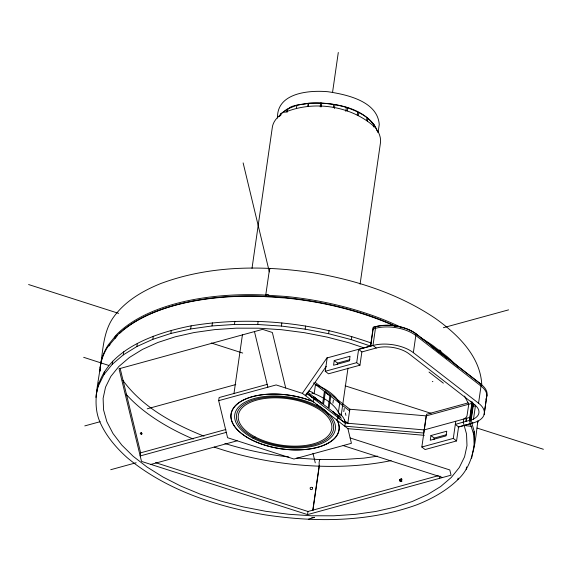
<?xml version="1.0" encoding="UTF-8"?>
<svg xmlns="http://www.w3.org/2000/svg" width="572" height="572" viewBox="0 0 572 572"><rect width="100%" height="100%" fill="white"/><g stroke="black" fill="none" stroke-linecap="round" stroke-linejoin="round"><path stroke-width="0.86" d="M477.856 421.078C475.096 441.577 474.095 464.543 457.865 479.651C446.339 490.876 432.11 498.67 417.281 504.64C368.69 522.272 315.537 522.451 264.943 514.821C215.737 506.249 166.109 490.04 127.191 457.686C115.901 447.518 105.856 435.771 99.807 421.693C92.614 404.826 97.54 386.636 99.964 369.34M100.186 367.782C102.996 351.079 103.031 333.161 112.605 318.511C124.217 301.473 142.6 290.819 161.361 283.297L162.655 282.854C210.668 265.429 263.206 265.251 313.199 272.787C356.163 280.123 398.784 293.736 435.156 318.268L436.221 319.019C457.965 334.649 480.644 356.635 481.781 385.113M95.917 397.404C100.336 351.451 152.424 333.469 191.119 325.847C251.194 315.794 313.678 322.629 370.956 342.921M98.441 385.743L103.911 374.66L104.361 371.543M103.911 374.66L112.234 364.321L112.684 361.197M112.234 364.321L123.287 354.89L123.738 351.766M123.287 354.89L136.887 346.51L137.337 343.393M136.887 346.51L152.824 339.332L153.275 336.214M120.113 368.254L140.64 452.831L140.19 455.948L226.305 432.368M152.824 339.332L170.849 333.455L171.293 330.337M170.849 333.455L190.669 328.971L191.119 325.847M190.669 328.971L211.983 325.954L212.434 322.837M218.676 400.672L276.14 384.935L302.352 393.35L305.684 395.781L347.905 428.671L351.422 443.3L293.958 459.03L227.584 437.716L218.676 400.672L219.126 397.554L267.446 384.32M211.983 325.954L234.448 324.453L234.899 321.335M233.941 393.743L242.464 334.577M252.009 268.339L272.243 127.921C272.772 122.615 276.204 118.104 280.402 115.051M277.506 118.132C276.648 92.535 309.638 90.047 328.049 91.742C346.732 94.566 377.527 101.18 379.25 124.51L378.156 132.068M280.437 115.801L280.659 114.243M280.766 115.394L280.988 113.835M286.844 112.212L287.294 109.095L281.245 113.513L279.029 116.273M287.158 112.019C287.28 104.09 302.781 105.169 308.165 103.267L307.715 106.392M234.448 324.453L257.707 324.488L258.158 321.371M265.515 296.675L269.369 270.17L270.048 268.432M296.41 108.408L296.861 105.291C313.37 101.287 330.738 102.731 346.911 107.55C358.98 111.962 372.701 118.125 377.334 131.131L377.556 132.218M308.236 106.356L308.687 103.239C332.275 102.131 366.059 106.678 377.134 130.716M257.707 324.488L281.403 326.061L281.853 322.944M320.177 106.85L320.742 102.953M321.114 106.914L321.671 103.017M332.582 92.135L338.295 52.481M333.304 107.479L333.755 104.361M334.377 108.487L334.942 104.59M481.267 384.334L416.066 333.798A29.043 14.436 8.2 0 0 375.697 326.612L373.223 327.17L370.506 346.039L351.337 339.639L328.593 333.698L305.155 329.15L305.605 326.033M345.788 111.304L346.346 107.407M305.906 394.222L305.684 395.781L326.255 366.337M347.154 110.947L347.604 107.829M345.71 423.48L313.47 398.505L313.721 396.789L321.957 403.181M340.233 417.624A54.64 27.156 8.2 0 0 339.246 414.114L337.43 410.61A54.64 27.156 8.2 0 0 317.217 394.937L314.164 393.672L315.494 384.477L323.866 388.452A54.64 27.156 8.2 0 1 336.129 397.955L339.711 403.246L338.381 412.448C341.541 414.986 344.937 418.432 344.945 422.737M313.449 401.801L313.899 398.684L306.799 393.186L313.899 398.684M357.228 115.015L357.672 111.897M358.387 115.601L358.83 112.484M328.593 333.698L329.036 330.58M359.96 365.186L356.699 362.662L358.615 349.406L361.869 351.937L359.96 365.186L328.5 373.802L325.239 371.278L327.227 357.486M322.644 403.71L324.424 391.398L330.78 396.324L329.129 407.764M285.721 388.016L272.365 332.496L262.577 329.358L119.04 368.783L141.513 461.411L307.529 514.607L307.979 511.49L438.316 475.689M323.609 403.71L325.289 392.07L329.915 395.652L328.235 407.293M366.53 120.649L366.974 117.532M367.438 121.357L367.889 118.24M334.234 360.575L333.562 365.251L349.363 360.925L350.035 356.249L334.234 360.575L337.494 363.106L349.971 359.688M312.784 510.21L319.212 465.629M312.898 510.517L319.283 466.173L319.083 462.533L319.684 459.538L342.192 459.573L363.928 458.122L377.67 456.177M337.273 364.664L337.494 363.106M332.933 403.174L333.39 400.014M373.28 126.283L373.616 123.945M373.852 127.034L374.188 124.696M337.687 417.26L337.93 415.565L333.126 411.833M351.337 339.639L351.787 336.522M341.127 415.772L347.998 368.082M360.088 284.184L380.58 141.999C380.809 138.024 379.644 134.113 377.527 130.766M343.801 411.597L344.258 408.437M337.537 417.31L345.316 423.044L344.866 426.161L423.716 433.033L426.19 415.88L349.828 409.23L315.172 382.361M349.828 409.23L347.805 423.259L348.713 423.337M370.692 346.103L373.387 327.391L375.675 326.769A29.043 14.436 8.2 0 1 416.044 333.948L481.245 384.491A29.043 14.436 8.2 0 1 486.808 395.867M481.245 384.491L478.549 403.203A29.043 14.436 8.2 0 1 472.944 422.973L458.58 426.905L455.319 424.381L472.007 419.684A23.595 11.726 8.2 0 0 474.238 404.383L409.037 353.839A23.595 11.726 8.2 0 0 378.8 347.426L376.24 348.005L372.98 345.474L375.675 326.769M478.549 403.203L413.349 352.659L416.044 333.948M401.401 478.836L401.065 481.152A1.48 1.015 -49 0 1 399.899 481.231L399.635 480.165L400.236 479.236A1.48 1.015 -49 0 1 401.172 478.771L401.83 479.093A1.451 0.894 -55.2 0 1 401.766 480.301L401.065 481.152L399.857 479.693M458.58 426.905L456.556 440.94L425.096 449.549L421.836 447.025L426.555 414.285L468.146 402.895M430.945 435.542L430.273 440.226L446.074 435.893L446.746 431.216L430.945 435.542L434.205 438.073L446.682 434.656M433.976 439.632L434.205 438.073M439.582 478.335L439.918 475.997M456.556 440.94L453.303 438.409L455.77 421.264L470.892 417.081M363.964 347.833L348.813 342.778L326.934 337.058L304.39 332.682L281.546 329.715L258.751 328.199L236.372 328.164L214.765 329.608L194.265 332.511L175.196 336.822L157.858 342.478L142.528 349.385L129.444 357.443L118.812 366.516L110.804 376.462L105.548 387.122L103.117 398.341L103.561 409.924L106.857 421.707L112.97 433.49L121.8 445.087L133.204 456.327L146.997 467.017L162.97 477.005L180.866 486.121L200.407 494.222L221.285 501.194L243.172 506.906L265.708 511.289L288.56 514.257L311.354 515.772L333.726 515.808L355.341 514.357L375.84 511.461L394.909 507.149L412.248 501.494L427.577 494.58L440.662 486.529L451.287 477.456L459.295 467.51L464.557 456.842L466.988 445.631L466.545 434.041L463.241 422.265L463.67 419.097L465.98 417.589L466.981 415.973L468.775 404.225L464.543 396.067M465.751 421.521L466.201 418.404M457.865 479.651L458.093 478.092M466.302 421.371L466.752 418.254M472.079 401.816L469.383 420.527L473.723 434.52L474.181 446.56M472.157 403.296L469.691 420.441L472.944 422.973L470.663 423.595M470.441 420.198L472.915 403.046M470.513 420.713L470.742 419.154L469.834 417.41M473.387 404.997L472.408 402.245M470.813 420.363L473.166 404.075M471.113 420.477L473.38 404.733M466.194 469.312L466.53 466.974M473.444 419.541L475.418 405.82L473.137 406.449M473.723 434.52L474.174 431.402L471.843 423.08M471.657 458.222L471.993 455.884M484.105 414.571L486.579 397.426A29.043 14.436 8.2 0 0 481.016 386.05L415.823 335.507A29.043 14.436 8.2 0 0 375.447 328.328L373.166 328.95M484.384 412.705L486.851 395.559M96.368 394.287L98.892 382.625M472.107 455.105L474.631 443.443L474.174 431.402M371.142 342.986L370.477 344.659M100.014 371.192A190.776 94.809 8.2 0 1 108.18 345.038L116.502 334.699A190.776 94.809 8.2 0 1 261.976 294.866L285.671 296.439A190.776 94.809 8.2 0 1 402.445 327.963M99.843 371.042A190.776 94.809 8.2 0 1 107.958 346.596L117.217 335.75M141.785 434.227C142.392 431.724 139.625 433.526 141.684 434.312M279.458 116.316L280.823 113.957L287.487 108.945L296.861 105.291M302.352 393.35L326.898 357.979L370.506 346.039M265.737 295.116L266.287 294.666A1.838 1.58 -9.1 0 1 268.418 294.809L268.826 295.316M115.079 337.795L116.28 336.257A190.776 94.809 8.2 0 1 261.754 296.425L285.449 297.998A190.776 94.809 8.2 0 1 395.052 326.176M108.93 346.039L110.038 344.659M115.53 337.38L114.872 338.016L115.351 337.888M316.416 399.835L313.47 398.505M284.549 112.455C313.663 100.129 351.251 105.634 374.703 127.041M341.42 418.289L339.103 416.495L337.551 417.024L337.101 420.141L338.102 422.064A54.64 27.156 8.2 0 1 283.826 449.206A54.64 27.156 8.2 0 1 232.561 409.466A54.64 27.156 8.2 0 1 310.253 400.479M308.437 519.219L314.478 517.353L311.776 517.617M308.144 394.222L311.804 397.175M424.31 429.872L455.77 421.264M307.529 514.607L451.065 475.182L449.792 469.948L350.135 437.952M358.615 349.406L372.98 345.474A29.043 14.436 8.2 0 1 413.349 352.659M84.792 425.897L100.179 421.686M147.211 408.808L235.778 384.556M443.379 327.713L508.579 309.867M361.869 351.937L376.24 348.005M325.239 371.278L356.699 362.662M140.405 433.133L141.506 432.832M140.197 433.347L141.627 432.954M140.39 433.705L141.827 433.311M140.447 433.912L141.885 433.519M140.64 452.831L225.89 429.486M110.711 469.719L136.136 462.755M432.31 381.667L432.868 381.51M150.894 464.414L237.165 440.79M426.333 415.844L471.857 403.374L470.692 401.129M473.359 404.89L474.882 404.468M458.115 427.148L470.692 423.702M421.836 447.025L453.303 438.409M370.713 345.946L372.98 345.474M296.761 458.015L320.077 459.638M345.316 423.044L384.491 426.455M384.992 426.498L424.167 429.915M347.905 428.671L424.31 435.328M464.149 425.497L471.435 426.34M281.403 326.061L305.155 329.15M288.803 456.985C267.145 454.504 245.703 449.978 224.896 443.479M308.687 390.948L311.89 392.085L314.164 393.672M28.6 284.541L118.661 313.363M211.275 343L242.714 353.06M345.123 385.828L431.073 413.334M477.027 428.035L543.4 449.277M155.57 462.655L307.979 511.49M343.128 445.567L442.592 477.506M311.776 393.107L313.599 393.693M83.676 357.321L108.494 365.344M313.742 402.03L310.167 400.55A54.454 27.063 8.2 0 0 232.732 409.509A54.454 27.063 8.2 0 0 283.826 449.12A54.454 27.063 8.2 0 0 337.923 422.064L336.808 419.912M204.004 436.171C173.409 423.923 142.571 407.378 122.765 380.216M115.387 336.086L116.302 336.879M399.771 479.829L401.923 481.331M399.635 480.165L401.551 481.495M399.578 480.487L400.822 481.359M344.988 421.049L347.812 423.216M432.611 347.104L446.954 358.222M429.014 372.05L443.357 383.168M313.492 382.925L349.714 411.003M333.262 411.962L307.614 392.085M313.992 397.175L320.778 402.438M332.868 411.811L337.616 415.494M334.677 413.063L339.103 416.495M399.985 479.5L401.615 480.802M312.305 487.651L312.155 487.523A1.358 1.165 -9.1 0 0 310.074 488.03L310.467 489.41A1.358 1.165 -9.1 0 0 312.555 488.881L312.398 487.737M472.386 402.402L472.987 403.567M337.93 415.565L338.803 417.231M115.608 337.752L115.094 336.436M344.401 419.712L344.937 421.957M345.924 415.394L345.352 413.027M243.129 162.906L269.348 271.914M312.97 453.289L315.265 462.848M254.468 331.581L267.846 387.208M316.895 404.719A47.197 23.452 8.2 0 1 328.471 414.107M477.935 421.035A190.776 94.809 8.2 0 1 477.67 422.715M420.184 337.444A190.776 94.809 8.2 0 1 432.832 345.545L447.175 356.663A190.776 94.809 8.2 0 1 457.907 367.095M391.134 460.589A187.151 93.007 8.2 0 1 214.193 447.082M193.214 439.039A187.151 93.007 8.2 0 1 125.983 394.094M119.562 333.455A189.868 94.359 8.2 0 1 122.058 331.209M123.366 330.108A189.868 94.359 8.2 0 1 396.217 326.426M432.039 346.546A189.868 94.359 8.2 0 1 437.752 350.686M441.162 353.324A189.868 94.359 8.2 0 1 447.676 358.808M439.153 352.81A1.816 1.037 74.7 0 1 438.967 352.388M438.838 351.93A1.816 1.037 74.7 0 1 440.118 350.321A1.816 1.037 74.7 0 1 440.726 353.389M486.379 398.026A29.043 14.436 8.2 0 1 485.821 399.206M253.989 437.516A49.013 24.36 8.2 0 0 332.99 431.295A49.013 24.36 8.2 0 0 268.175 397.14A49.013 24.36 8.2 0 0 253.989 437.516M255.141 436.944A47.197 23.452 8.2 0 0 331.217 430.952A47.197 23.452 8.2 0 0 268.797 398.062A47.197 23.452 8.2 0 0 255.141 436.944M252.838 438.095A50.829 25.261 8.2 0 0 334.763 431.638A50.829 25.261 8.2 0 0 267.553 396.224A50.829 25.261 8.2 0 0 252.838 438.095"/></g></svg>
